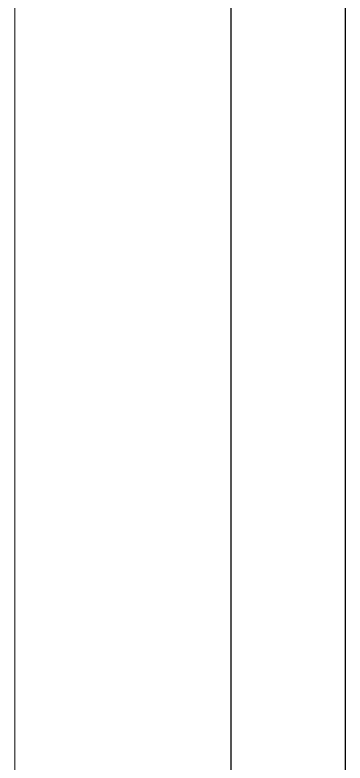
# Model space of a CAD drawing. Header units: millimetres. Extents: x -222 to 959, y -583 to 1023.
# Drawn here: x 714.7 to 743.6, y -277 to -211.5 of the extents above; entities that cross this region are included whole.
import ezdxf

# ---------------------------------------------------------------- set-up
doc = ezdxf.new("R2010")
doc.units = ezdxf.units.MM

msp = doc.modelspace()

# ---------------------------------------------------------------- linework, layer by layer
at = {"color": 8, "linetype": 'Continuous', "lineweight": 18}
msp.add_line((714.6882041704359, -358.5121648387511), (714.6882041704283, 798.2878351612488), dxfattribs=at)
at = {"color": 7, "linetype": 'Continuous', "lineweight": 25}
for p, q in [((743.5882041704283, 769.3878351612495), (743.5882041704353, -329.6121648387508)), ((733.5882041704285, 719.8878351612498), (733.588204170435, -280.1121648387495))]:
    msp.add_line(p, q, dxfattribs=at)

doc.saveas('drawing.dxf')
